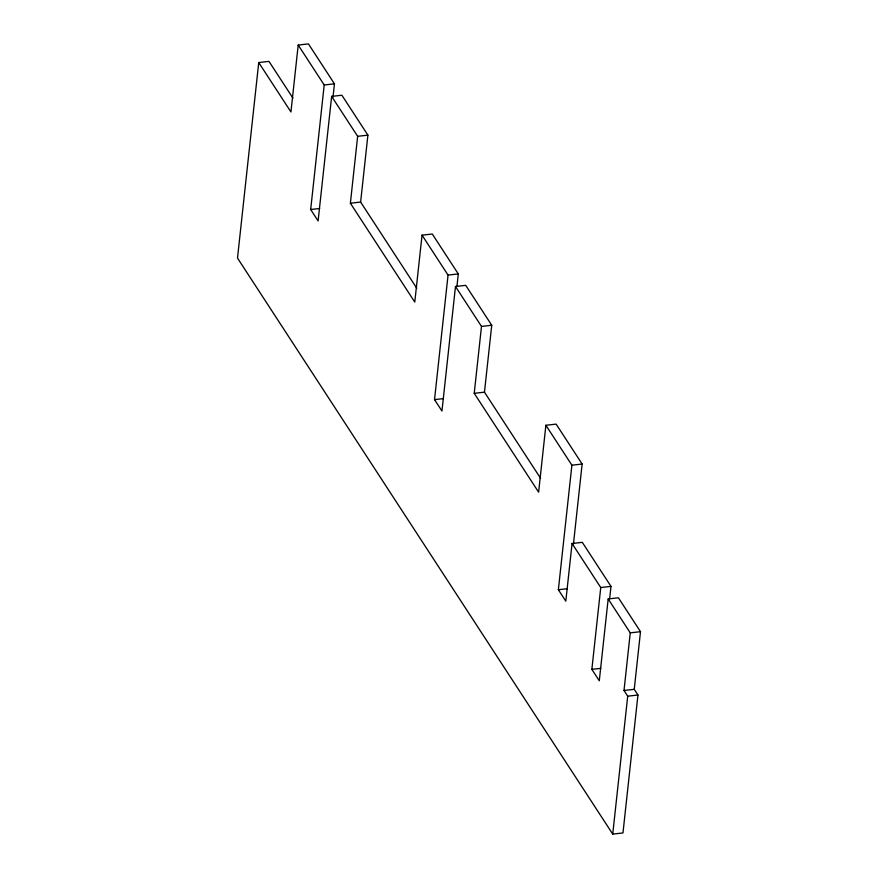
<?xml version="1.0" encoding="UTF-8"?>
<svg xmlns="http://www.w3.org/2000/svg" width="878" height="878" viewBox="0 0 878 878"><rect width="100%" height="100%" fill="white"/><g stroke="black" fill="none" stroke-linecap="round" stroke-linejoin="round"><path stroke-width="1.32" d="M292.945 98.149L268.975 61.372L258.736 62.536L237.499 258.077L612.734 834.1L622.974 832.937L637.955 695.025L634.245 689.329L640.501 631.688L618.419 597.786L608.18 598.95L599.29 680.768L591.86 669.365L600.75 587.536L572.061 543.504L582.301 542.341L610.989 586.383L609.661 598.653M332.981 97.359L334.452 83.827L308.441 43.9L298.202 45.063L290.936 111.956L258.736 62.536M416.787 288.258L360.628 202.05L367.893 135.146L341.882 95.23L331.643 96.393L318.11 220.927L310.68 209.513L324.212 84.979L298.202 45.063M456.966 286.107L458.294 273.925L432.283 234.009L422.044 235.161L414.778 302.065L350.377 203.213L357.653 136.309L331.643 96.393M540.629 478.367L484.469 392.159L491.735 325.255L465.724 285.339L455.484 286.491L441.952 411.025L434.522 399.622L448.054 275.088L422.044 235.161M573.466 543.899L582.136 464.034L556.136 424.118L545.886 425.27L538.62 492.174L474.23 393.311L481.495 326.418L455.484 286.491M572.061 543.504L565.805 601.134L558.364 589.731L571.896 465.197L545.886 425.27M612.734 834.1L627.715 696.188L624.006 690.481L630.261 632.851L608.18 598.95M324.212 84.979L334.452 83.827M357.653 136.309L367.893 135.146M350.377 203.213L360.628 202.05M310.68 209.513L319.647 208.503M448.054 275.088L458.294 273.925M481.495 326.418L491.735 325.255M474.23 393.311L484.469 392.159M434.522 399.622L443.489 398.612M571.896 465.197L582.136 464.034M558.364 589.731L567.331 588.71M600.75 587.536L610.989 586.383M630.261 632.851L640.501 631.688M591.86 669.365L600.826 668.345M624.006 690.481L634.245 689.329M627.715 696.188L637.955 695.025"/></g></svg>
